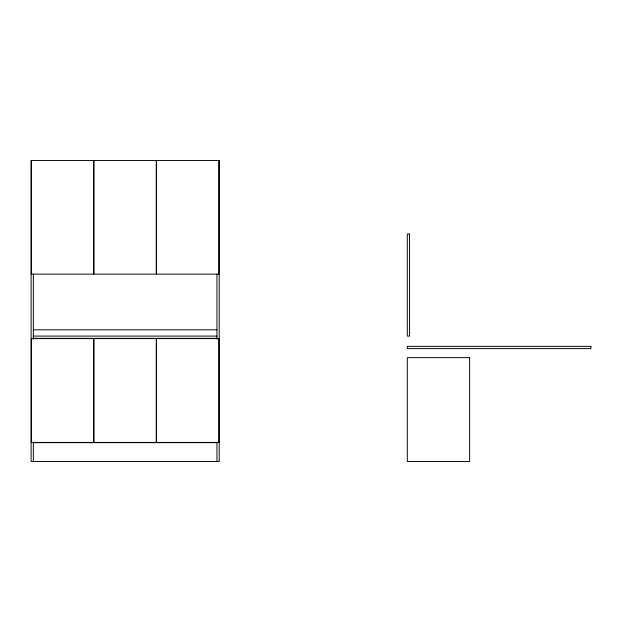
<?xml version="1.0" encoding="UTF-8"?>
<svg xmlns="http://www.w3.org/2000/svg" width="622" height="622" viewBox="0 0 622 622"><rect width="100%" height="100%" fill="white"/><g stroke="black" fill="none" stroke-linecap="round" stroke-linejoin="round"><path stroke-width="0.93" d="M33.355 329.808L216.946 329.808M33.355 336.082L216.946 336.082M33.355 338.337L216.946 338.337M33.355 442.67L216.946 442.67M218.827 160.515L218.827 274.131L156.503 274.131L156.503 160.515M216.946 274.108L216.946 339.153M216.946 442.063L216.946 461.485M156.254 160.515L156.254 274.131L93.93 274.131L93.93 160.515M93.673 160.515L93.673 274.131L31.349 274.131L31.349 160.515M33.355 274.108L33.355 339.153M33.355 442.063L33.355 461.485M219.208 160.515L31.1 160.515L31.1 461.485L219.208 461.485L219.208 160.515M409.564 234.004L407.309 234.004L407.309 336.082L409.564 336.082L409.564 234.004M93.673 338.586L31.349 338.586L31.349 442.421L93.673 442.421L93.673 338.586M156.254 338.586L93.93 338.586L93.93 442.421L156.254 442.421L156.254 338.586M218.827 338.586L156.503 338.586L156.503 442.421L218.827 442.421L218.827 338.586M590.9 346.361L407.309 346.361L407.309 348.623L590.9 348.623L590.9 346.361M469.633 357.65L407.309 357.65L407.309 461.485L469.633 461.485L469.633 357.65"/></g></svg>
